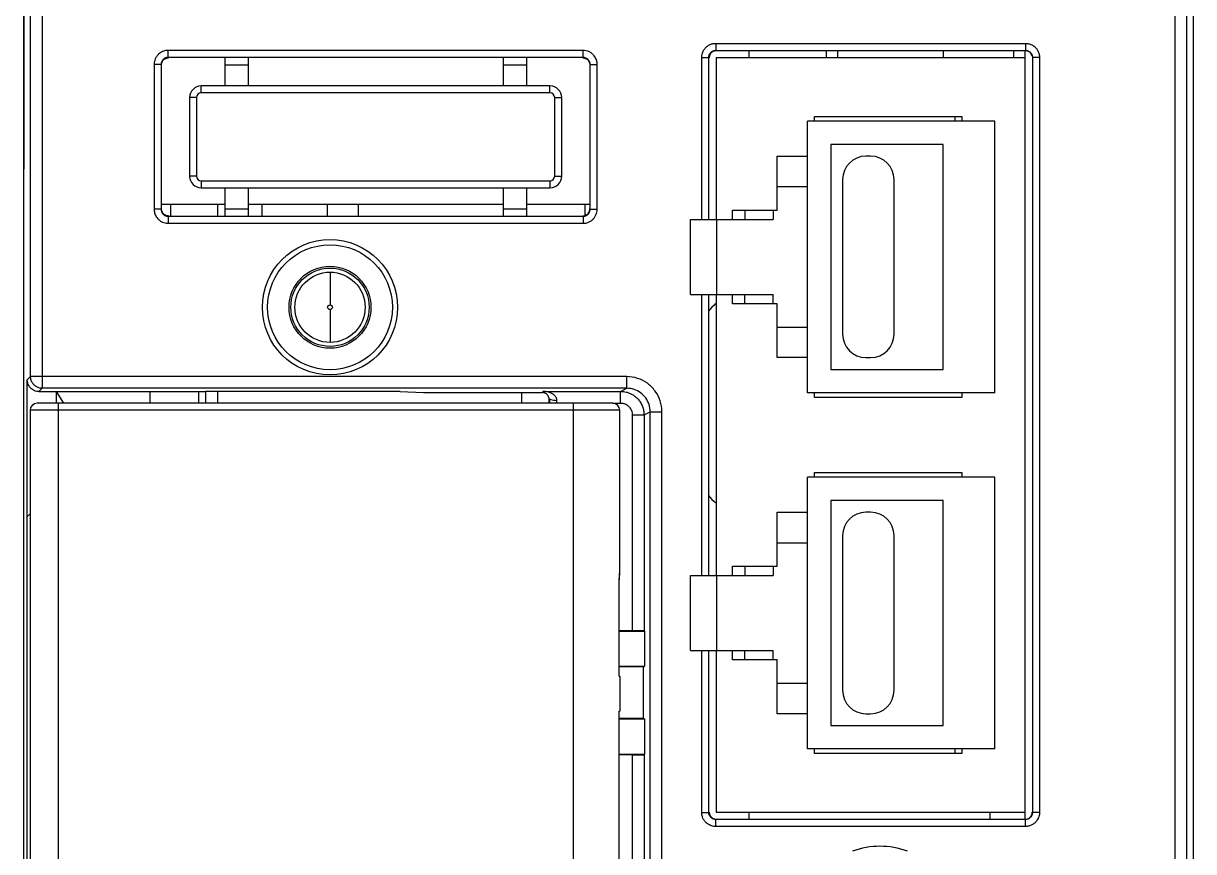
# Model space of a CAD drawing. Header units: millimetres. Extents: x 336 to 12810, y -1577 to 4105.
# Drawn here: x 10525 to 10575, y 1730.5 to 1765.8 of the extents above; entities that cross this region are included whole.
import ezdxf

# ---------------------------------------------------------------- set-up
doc = ezdxf.new("R2010")
doc.units = ezdxf.units.MM

msp = doc.modelspace()

# ---------------------------------------------------------------- linework, layer by layer
at = {"color": 7, "linetype": 'Continuous'}
for p, q in [((10525.013, 1801.003), (10525.013, 1642.108)), ((10575.013, 1642.108), (10575.013, 1801.003)), ((10525.051, 1759.608), (10525.051, 1768.608)), ((10525.818, 1767.868), (10525.818, 1750.248)), ((10574.207, 1767.868), (10574.207, 1642.414)), ((10525.318, 1750.748), (10525.318, 1767.385)), ((10574.707, 1767.385), (10574.707, 1642.414)), ((10531.197, 1764.374), (10531.197, 1764.674)), ((10548.929, 1764.674), (10531.197, 1764.674)), ((10548.929, 1764.374), (10548.929, 1764.674)), ((10554.596, 1764.975), (10567.829, 1764.975)), ((10554.596, 1764.975), (10554.596, 1764.675)), ((10554.596, 1764.675), (10567.829, 1764.675)), ((10556.013, 1764.675), (10556.013, 1764.358)), ((10559.313, 1764.675), (10559.313, 1764.358)), ((10559.813, 1764.358), (10559.813, 1764.675)), ((10564.313, 1764.675), (10564.313, 1764.358)), ((10567.313, 1764.675), (10567.313, 1764.358)), ((10567.813, 1731.858), (10567.813, 1764.675)), ((10567.829, 1764.975), (10567.829, 1764.675)), ((10530.897, 1764.074), (10530.597, 1764.074)), ((10530.597, 1764.074), (10530.597, 1757.893)), ((10530.897, 1764.074), (10530.913, 1764.058)), ((10530.897, 1764.074), (10530.897, 1757.893)), ((10531.197, 1764.374), (10531.213, 1764.358)), ((10548.929, 1764.374), (10531.197, 1764.374)), ((10533.613, 1764.358), (10533.613, 1763.158)), ((10533.613, 1764.058), (10534.613, 1764.058)), ((10534.613, 1764.358), (10534.613, 1763.158)), ((10545.513, 1764.358), (10545.513, 1763.158)), ((10545.513, 1764.058), (10546.513, 1764.058)), ((10546.513, 1764.358), (10546.513, 1763.158)), ((10548.913, 1764.358), (10548.929, 1764.374)), ((10549.213, 1764.058), (10549.228, 1764.074)), ((10549.228, 1764.074), (10549.528, 1764.074)), ((10549.228, 1757.893), (10549.228, 1764.074)), ((10549.528, 1757.893), (10549.528, 1764.074)), ((10553.996, 1764.375), (10554.296, 1764.375)), ((10553.996, 1757.458), (10553.996, 1764.375)), ((10554.296, 1757.458), (10554.296, 1764.375)), ((10567.813, 1764.358), (10554.613, 1764.358)), ((10554.613, 1764.358), (10554.613, 1757.458)), ((10568.429, 1764.375), (10568.129, 1764.375)), ((10568.129, 1764.375), (10568.129, 1732.142)), ((10568.429, 1764.375), (10568.429, 1732.142)), ((10547.513, 1763.158), (10532.613, 1763.158)), ((10532.613, 1762.858), (10532.613, 1763.158)), ((10547.513, 1762.858), (10547.513, 1763.158)), ((10532.113, 1762.658), (10532.113, 1759.308)), ((10532.413, 1762.658), (10532.113, 1762.658)), ((10532.413, 1762.658), (10532.413, 1759.308)), ((10547.513, 1762.858), (10532.613, 1762.858)), ((10547.713, 1759.308), (10547.713, 1762.658)), ((10547.713, 1762.658), (10548.013, 1762.658)), ((10548.013, 1759.308), (10548.013, 1762.658)), ((10558.513, 1750.058), (10558.513, 1761.658)), ((10566.513, 1761.658), (10558.513, 1761.658)), ((10558.813, 1761.858), (10565.113, 1761.858)), ((10558.813, 1761.658), (10558.813, 1761.858)), ((10564.813, 1761.858), (10564.813, 1761.658)), ((10565.113, 1761.858), (10565.113, 1761.658)), ((10566.513, 1750.058), (10566.513, 1761.658)), ((10559.513, 1760.658), (10559.513, 1751.058)), ((10564.313, 1760.658), (10559.513, 1760.658)), ((10564.313, 1751.058), (10564.313, 1760.658)), ((10557.213, 1757.858), (10557.213, 1760.158)), ((10557.213, 1760.158), (10558.513, 1760.158)), ((10561.213, 1760.158), (10561.013, 1760.158)), ((10525.013, 1759.608), (10525.051, 1759.608)), ((10532.413, 1759.308), (10532.113, 1759.308)), ((10532.613, 1759.108), (10547.513, 1759.108)), ((10532.613, 1759.108), (10532.613, 1758.808)), ((10547.513, 1759.108), (10547.513, 1758.808)), ((10547.713, 1759.308), (10548.013, 1759.308)), ((10560.013, 1759.158), (10560.013, 1752.558)), ((10562.213, 1752.558), (10562.213, 1759.158)), ((10532.613, 1758.808), (10547.513, 1758.808)), ((10533.613, 1758.808), (10533.613, 1757.608)), ((10534.613, 1758.808), (10534.613, 1757.608)), ((10545.513, 1758.808), (10545.513, 1757.608)), ((10546.513, 1758.808), (10546.513, 1757.608)), ((10557.213, 1758.858), (10558.513, 1758.858)), ((10530.913, 1758.108), (10533.613, 1758.108)), ((10531.313, 1757.608), (10531.313, 1758.108)), ((10533.313, 1758.108), (10533.313, 1757.608)), ((10534.613, 1758.108), (10545.513, 1758.108)), ((10535.213, 1757.608), (10535.213, 1758.108)), ((10538.013, 1757.608), (10538.013, 1758.108)), ((10539.313, 1758.108), (10539.313, 1757.608)), ((10546.513, 1758.108), (10549.213, 1758.108)), ((10549.013, 1757.608), (10549.013, 1758.108)), ((10530.897, 1757.893), (10530.597, 1757.893)), ((10530.897, 1757.893), (10530.913, 1757.908)), ((10531.197, 1757.593), (10531.213, 1757.608)), ((10531.197, 1757.593), (10531.197, 1757.293)), ((10531.197, 1757.593), (10548.929, 1757.593)), ((10533.613, 1757.908), (10534.613, 1757.908)), ((10545.513, 1757.908), (10546.513, 1757.908)), ((10548.929, 1757.593), (10548.913, 1757.608)), ((10548.929, 1757.593), (10548.929, 1757.293)), ((10549.228, 1757.893), (10549.213, 1757.908)), ((10549.228, 1757.893), (10549.528, 1757.893)), ((10555.313, 1757.458), (10555.313, 1757.858)), ((10555.313, 1757.858), (10557.213, 1757.858)), ((10555.842, 1757.858), (10555.842, 1757.458)), ((10557.042, 1757.858), (10557.042, 1757.458)), ((10531.197, 1757.293), (10548.929, 1757.293)), ((10553.513, 1754.258), (10553.513, 1757.458)), ((10553.513, 1757.458), (10557.042, 1757.458)), ((10554.636, 1754.258), (10554.636, 1757.458)), ((10538.113, 1755.208), (10538.113, 1753.808)), ((10553.513, 1754.258), (10557.042, 1754.258)), ((10553.996, 1742.258), (10553.996, 1754.258)), ((10554.296, 1742.258), (10554.296, 1754.258)), ((10554.613, 1754.258), (10554.613, 1742.258)), ((10555.313, 1753.858), (10555.313, 1754.258)), ((10555.842, 1753.858), (10555.842, 1754.258)), ((10557.042, 1753.858), (10557.042, 1754.258)), ((10538.113, 1753.608), (10538.113, 1752.208)), ((10557.213, 1753.858), (10555.313, 1753.858)), ((10557.213, 1751.558), (10557.213, 1753.858)), ((10557.213, 1752.858), (10558.513, 1752.858)), ((10558.513, 1751.558), (10557.213, 1751.558)), ((10561.013, 1751.558), (10561.213, 1751.558)), ((10559.513, 1751.058), (10564.313, 1751.058)), ((10525.318, 1750.748), (10525.179, 1750.608)), ((10525.179, 1744.774), (10525.179, 1750.608)), ((10550.792, 1750.748), (10525.318, 1750.748)), ((10550.792, 1750.248), (10550.792, 1750.748)), ((10525.818, 1750.248), (10525.678, 1750.108)), ((10525.678, 1750.108), (10532.507, 1750.108)), ((10550.792, 1750.248), (10525.818, 1750.248)), ((10526.413, 1750.108), (10526.725, 1749.608)), ((10526.413, 1750.108), (10526.413, 1749.608)), ((10530.413, 1750.108), (10530.413, 1749.608)), ((10532.507, 1749.608), (10532.507, 1750.108)), ((10541.113, 1750.105), (10532.79, 1750.105)), ((10532.809, 1750.105), (10532.807, 1750.103)), ((10532.807, 1749.608), (10532.807, 1750.103)), ((10533.313, 1750.105), (10533.313, 1749.608)), ((10541.113, 1750.105), (10542.113, 1750.07)), ((10542.113, 1750.07), (10547.174, 1750.07)), ((10546.313, 1749.608), (10546.313, 1750.07)), ((10547.174, 1750.07), (10547.221, 1750.117)), ((10547.221, 1750.117), (10550.531, 1750.117)), ((10550.53, 1749.617), (10550.53, 1750.117)), ((10550.531, 1750.117), (10550.792, 1750.248)), ((10566.513, 1750.058), (10558.513, 1750.058)), ((10558.813, 1749.858), (10558.813, 1750.058)), ((10565.113, 1750.058), (10565.113, 1749.858)), ((10550.198, 1749.608), (10525.598, 1749.608)), ((10526.498, 1749.608), (10526.498, 1656.608)), ((10547.474, 1749.77), (10547.508, 1749.804)), ((10547.474, 1749.608), (10547.474, 1749.77)), ((10548.498, 1749.608), (10548.498, 1656.608)), ((10550.198, 1749.617), (10550.53, 1749.617)), ((10565.113, 1749.858), (10558.813, 1749.858)), ((10525.298, 1749.308), (10525.298, 1656.908)), ((10550.498, 1749.308), (10525.298, 1749.308)), ((10550.498, 1742.628), (10550.498, 1749.308)), ((10551.03, 1749.117), (10551.53, 1749.117)), ((10551.03, 1749.117), (10551.03, 1739.901)), ((10551.53, 1749.117), (10551.793, 1749.249)), ((10551.53, 1749.117), (10551.53, 1739.892)), ((10551.793, 1656.968), (10551.793, 1749.249)), ((10551.793, 1749.249), (10552.292, 1749.249)), ((10552.292, 1656.968), (10552.292, 1749.249)), ((10558.813, 1746.658), (10565.113, 1746.658)), ((10558.813, 1746.458), (10558.813, 1746.658)), ((10565.113, 1746.658), (10565.113, 1746.458)), ((10558.513, 1734.858), (10558.513, 1746.458)), ((10566.513, 1746.458), (10558.513, 1746.458)), ((10566.513, 1734.858), (10566.513, 1746.458)), ((10559.513, 1745.458), (10559.513, 1735.858)), ((10564.313, 1745.458), (10559.513, 1745.458)), ((10564.313, 1735.858), (10564.313, 1745.458)), ((10525.298, 1744.893), (10525.177, 1744.772)), ((10525.177, 1711.01), (10525.177, 1744.772)), ((10557.213, 1742.658), (10557.213, 1744.958)), ((10557.213, 1744.958), (10558.513, 1744.958)), ((10561.213, 1744.958), (10561.013, 1744.958)), ((10557.213, 1743.658), (10558.513, 1743.658)), ((10560.013, 1743.958), (10560.013, 1737.358)), ((10562.213, 1737.358), (10562.213, 1743.958)), ((10555.313, 1742.258), (10555.313, 1742.658)), ((10555.313, 1742.658), (10557.213, 1742.658)), ((10555.842, 1742.658), (10555.842, 1742.258)), ((10557.042, 1742.658), (10557.042, 1742.258)), ((10550.466, 1737.958), (10550.466, 1742.029)), ((10550.471, 1742.016), (10550.466, 1742.029)), ((10550.471, 1737.958), (10550.471, 1742.017)), ((10553.513, 1739.058), (10553.513, 1742.258)), ((10553.513, 1742.258), (10557.042, 1742.258)), ((10554.636, 1739.058), (10554.636, 1742.258)), ((10551.03, 1739.901), (10550.471, 1739.901)), ((10551.569, 1739.873), (10550.471, 1739.873)), ((10551.53, 1739.892), (10551.569, 1739.873)), ((10551.569, 1738.379), (10551.569, 1739.873)), ((10553.513, 1739.058), (10557.042, 1739.058)), ((10553.996, 1732.142), (10553.996, 1739.058)), ((10554.296, 1732.142), (10554.296, 1739.058)), ((10554.613, 1739.058), (10554.613, 1732.158)), ((10555.313, 1738.658), (10555.313, 1739.058)), ((10555.842, 1738.658), (10555.842, 1739.058)), ((10557.042, 1738.658), (10557.042, 1739.058)), ((10557.213, 1738.658), (10555.313, 1738.658)), ((10557.213, 1736.358), (10557.213, 1738.658)), ((10550.471, 1738.379), (10551.569, 1738.379)), ((10551.513, 1738.351), (10550.471, 1738.351)), ((10551.513, 1738.351), (10551.569, 1738.379)), ((10551.513, 1736.151), (10551.513, 1738.351)), ((10550.466, 1737.958), (10550.498, 1737.958)), ((10550.498, 1737.958), (10550.498, 1736.458)), ((10557.213, 1737.658), (10558.513, 1737.658)), ((10550.466, 1728.388), (10550.466, 1736.458)), ((10550.466, 1736.458), (10550.498, 1736.458)), ((10550.471, 1728.4), (10550.471, 1736.458)), ((10551.513, 1736.151), (10550.471, 1736.151)), ((10551.569, 1736.123), (10550.471, 1736.123)), ((10551.513, 1736.151), (10551.569, 1736.123)), ((10551.569, 1734.629), (10551.569, 1736.123)), ((10558.513, 1736.358), (10557.213, 1736.358)), ((10561.013, 1736.358), (10561.213, 1736.358)), ((10559.513, 1735.858), (10564.313, 1735.858)), ((10550.471, 1734.629), (10551.569, 1734.629)), ((10551.03, 1734.601), (10550.471, 1734.601)), ((10551.03, 1734.601), (10551.03, 1696.108)), ((10551.53, 1734.609), (10551.569, 1734.629)), ((10551.53, 1734.609), (10551.53, 1696.108)), ((10566.513, 1734.858), (10558.513, 1734.858)), ((10558.813, 1734.658), (10558.813, 1734.858)), ((10565.113, 1734.658), (10558.813, 1734.658)), ((10564.813, 1734.858), (10564.813, 1734.658)), ((10565.113, 1734.858), (10565.113, 1734.658)), ((10553.996, 1732.142), (10554.296, 1732.142)), ((10554.613, 1732.158), (10567.813, 1732.158)), ((10556.013, 1732.158), (10556.013, 1731.842)), ((10566.313, 1732.158), (10566.313, 1731.842)), ((10568.429, 1732.142), (10568.129, 1732.142)), ((10567.829, 1731.842), (10554.596, 1731.842)), ((10554.596, 1731.542), (10554.596, 1731.842)), ((10567.829, 1731.542), (10554.596, 1731.542)), ((10567.829, 1731.542), (10567.829, 1731.842))]:
    msp.add_line(p, q, dxfattribs=at)
for radius in [2.89, 2.669, 1.751, 1.672, 1.5, 0.1]:
    msp.add_circle((10538.113, 1753.708), radius, dxfattribs=at)
for centre, radius, start, end in [((10532.613, 1762.658), 0.5, 90, 180), ((10547.513, 1762.658), 0.5, 0, 90), ((10532.613, 1762.658), 0.2, 90, 180), ((10547.513, 1762.658), 0.2, 0, 90), ((10561.013, 1759.158), 1, 90, 180), ((10561.213, 1759.158), 1, 0, 90), ((10532.613, 1759.308), 0.5, 180, 270), ((10532.613, 1759.308), 0.2, 180, 270), ((10547.513, 1759.308), 0.2, 270, 0), ((10547.513, 1759.308), 0.5, 270, 0), ((10558.813, 1749.608), 6, 134.823, 138.9731), ((10561.013, 1752.558), 1, 180, 270), ((10561.213, 1752.558), 1, 270, 0), ((10525.598, 1749.308), 0.3, 90, 180), ((10550.198, 1749.308), 0.3, 0, 90), ((10558.813, 1749.608), 6, 221.0269, 225.177), ((10561.013, 1743.958), 1, 90, 180), ((10561.213, 1743.958), 1, 0, 90), ((10561.013, 1737.358), 1, 180, 270), ((10561.213, 1737.358), 1, 270, 0), ((10561.613, 1727.38), 3.317, 69.3139, 110.698)]:
    msp.add_arc(centre, radius, start, end, dxfattribs=at)
for points, start_tangent, end_tangent in [([(10531.197, 1764.674), (10531.124, 1764.67), (10531.045, 1764.654), (10530.96, 1764.625), (10530.872, 1764.579), (10530.787, 1764.512), (10530.71, 1764.425), (10530.649, 1764.319), (10530.61, 1764.2), (10530.597, 1764.074)], (-1, -0.000011), (0.000067, -1)), ([(10549.528, 1764.074), (10549.524, 1764.149), (10549.508, 1764.229), (10549.478, 1764.315), (10549.43, 1764.404), (10549.362, 1764.489), (10549.274, 1764.565), (10549.169, 1764.624), (10549.052, 1764.661), (10548.929, 1764.674)], (0, 1), (-1, 0.00004)), ([(10553.996, 1764.375), (10554.002, 1764.461), (10554.023, 1764.552), (10554.061, 1764.647), (10554.123, 1764.743), (10554.21, 1764.834), (10554.322, 1764.909), (10554.454, 1764.958), (10554.596, 1764.975)], (-0.000012, 1), (1, 0.000049)), ([(10554.296, 1764.375), (10554.299, 1764.418), (10554.309, 1764.463), (10554.329, 1764.511), (10554.359, 1764.559), (10554.403, 1764.605), (10554.459, 1764.642), (10554.525, 1764.666), (10554.596, 1764.675)], (-0.000084, 1), (1, -0.000044)), ([(10554.463, 1764.618), (10554.353, 1764.508), (10554.313, 1764.358)], (-0.867069, -0.498188), (0, -1)), ([(10554.613, 1764.658), (10554.463, 1764.618)], (-1, 0), (-0.867069, -0.498188)), ([(10568.058, 1764.546), (10567.953, 1764.633), (10567.818, 1764.664)], (-0.603787, 0.797146), (-0.999999, -0.001222)), ([(10567.829, 1764.975), (10567.915, 1764.969), (10568.006, 1764.948), (10568.101, 1764.91), (10568.198, 1764.849), (10568.288, 1764.761), (10568.363, 1764.649), (10568.412, 1764.517), (10568.429, 1764.375)], (1, 0.000012), (0.000049, -1)), ([(10567.829, 1764.675), (10567.872, 1764.672), (10567.918, 1764.662), (10567.965, 1764.642), (10568.013, 1764.612), (10568.059, 1764.568), (10568.096, 1764.512), (10568.121, 1764.446), (10568.129, 1764.375)], (1, 0.000084), (-0.000044, -1)), ([(10568.113, 1764.425), (10568.058, 1764.546)], (-0.201059, 0.979579), (-0.603787, 0.797146)), ([(10531.197, 1764.374), (10531.16, 1764.372), (10531.121, 1764.364), (10531.078, 1764.35), (10531.035, 1764.327), (10530.992, 1764.293), (10530.953, 1764.25), (10530.923, 1764.197), (10530.904, 1764.137), (10530.897, 1764.074)], (-1, 0.000297), (0.000348, -1)), ([(10530.913, 1764.058), (10530.953, 1764.208), (10531.063, 1764.318), (10531.213, 1764.358)], (0, 1), (1, 0)), ([(10548.913, 1764.358), (10549.063, 1764.318), (10549.172, 1764.208), (10549.213, 1764.058)], (1, 0), (0, -1)), ([(10549.228, 1764.074), (10549.226, 1764.111), (10549.218, 1764.152), (10549.203, 1764.195), (10549.179, 1764.239), (10549.145, 1764.282), (10549.101, 1764.319), (10549.049, 1764.349), (10548.99, 1764.368), (10548.929, 1764.374)], (0.000305, 1), (-1, -0.000279)), ([(10530.597, 1757.893), (10530.601, 1757.82), (10530.617, 1757.74), (10530.646, 1757.656), (10530.692, 1757.568), (10530.759, 1757.483), (10530.846, 1757.406), (10530.952, 1757.345), (10531.071, 1757.306), (10531.197, 1757.293)], (0.000011, -1), (1, 0.000067)), ([(10530.897, 1757.893), (10530.899, 1757.856), (10530.907, 1757.816), (10530.921, 1757.774), (10530.944, 1757.73), (10530.978, 1757.688), (10531.021, 1757.649), (10531.074, 1757.619), (10531.134, 1757.599), (10531.197, 1757.593)], (-0.000297, -1), (1, 0.000348)), ([(10531.213, 1757.608), (10531.063, 1757.649), (10530.953, 1757.758), (10530.913, 1757.908)], (-1, 0), (0, 1)), ([(10548.913, 1757.608), (10549.063, 1757.649), (10549.172, 1757.758), (10549.213, 1757.908)], (1, 0), (0, 1)), ([(10548.929, 1757.293), (10549.001, 1757.297), (10549.081, 1757.312), (10549.165, 1757.341), (10549.253, 1757.388), (10549.338, 1757.455), (10549.415, 1757.542), (10549.476, 1757.648), (10549.515, 1757.767), (10549.528, 1757.893)], (1, 0.000011), (-0.000067, 1)), ([(10548.929, 1757.593), (10548.965, 1757.595), (10549.005, 1757.602), (10549.047, 1757.617), (10549.091, 1757.64), (10549.134, 1757.673), (10549.172, 1757.717), (10549.202, 1757.77), (10549.222, 1757.83), (10549.228, 1757.893)], (1, -0.000297), (-0.000348, 1)), ([(10525.678, 1750.108), (10525.487, 1750.146), (10525.325, 1750.255), (10525.217, 1750.417), (10525.179, 1750.608)], (-1, 0), (0, 1)), ([(10525.818, 1750.248), (10525.72, 1750.258), (10525.615, 1750.291), (10525.511, 1750.354), (10525.417, 1750.45), (10525.347, 1750.582), (10525.318, 1750.748)], (-1, 0.000305), (-0.000305, 1)), ([(10552.292, 1749.249), (10552.219, 1749.712), (10552.006, 1750.129), (10551.675, 1750.461), (10551.257, 1750.674), (10550.792, 1750.748)], (-0.000061, 1), (-1, -0.000066)), ([(10532.507, 1750.108), (10532.629, 1750.108), (10532.728, 1750.107), (10532.79, 1750.105)], (1, 0), (0.998784, -0.04931)), ([(10547.474, 1749.77), (10547.434, 1749.92), (10547.324, 1750.03), (10547.174, 1750.07)], (0, 1), (-1, 0)), ([(10547.808, 1749.734), (10547.805, 1749.773), (10547.795, 1749.814), (10547.777, 1749.855), (10547.752, 1749.896), (10547.718, 1749.936), (10547.674, 1749.975), (10547.62, 1750.012), (10547.557, 1750.045), (10547.485, 1750.074), (10547.404, 1750.096), (10547.316, 1750.111), (10547.221, 1750.117)], (0.00666, 0.999978), (-0.999917, 0.012882)), ([(10550.531, 1750.117), (10550.652, 1750.109), (10550.776, 1750.086), (10550.902, 1750.045), (10551.03, 1749.983), (10551.156, 1749.896), (10551.276, 1749.782), (10551.381, 1749.641), (10551.462, 1749.477), (10551.513, 1749.3), (10551.53, 1749.117)], (1, -0.000799), (0.000313, -1)), ([(10551.793, 1749.249), (10551.744, 1749.558), (10551.602, 1749.836), (10551.381, 1750.057), (10551.103, 1750.199), (10550.792, 1750.248)], (0.000286, 1), (-1, -0.000321)), ([(10547.508, 1749.617), (10547.508, 1749.712), (10547.508, 1749.804)], (-0.000006, 1), (0.004186, 0.999991)), ([(10547.508, 1749.804), (10547.55, 1749.769), (10547.659, 1749.743), (10547.808, 1749.734)], (0.07253, -0.997366), (0.999992, -0.003962)), ([(10547.807, 1749.617), (10547.808, 1749.676), (10547.808, 1749.734)], (0, 1), (0.006701, 0.999978)), ([(10550.53, 1749.617), (10550.591, 1749.613)], (1, -0.000001), (0.992559, -0.121764)), ([(10550.591, 1749.613), (10550.653, 1749.602), (10550.716, 1749.581), (10550.78, 1749.55), (10550.843, 1749.507), (10550.903, 1749.45), (10550.956, 1749.379), (10550.996, 1749.297), (10551.021, 1749.208), (10551.03, 1749.117)], (0.992559, -0.121764), (0.000034, -1)), ([(10550.466, 1742.029), (10550.489, 1742.321), (10550.498, 1742.628)], (0.104868, 0.994486), (0.000126, 1)), ([(10550.472, 1742.029), (10550.482, 1742.155), (10550.496, 1742.456), (10550.498, 1742.628)], (0.085413, 0.996346), (0.000108, 1)), ([(10550.471, 1742.015), (10550.472, 1742.029)], (0.087397, 0.996174), (0.085413, 0.996346)), ([(10551.53, 1739.892), (10551.486, 1739.896), (10551.377, 1739.898), (10551.217, 1739.9), (10551.03, 1739.901)], (-0.894482, 0.447105), (-1, 0)), ([(10551.03, 1734.601), (10551.217, 1734.601), (10551.377, 1734.603), (10551.486, 1734.606), (10551.53, 1734.609)], (1, 0), (0.894482, 0.447105)), ([(10554.596, 1731.542), (10554.51, 1731.548), (10554.419, 1731.568), (10554.324, 1731.607), (10554.228, 1731.668), (10554.137, 1731.756), (10554.062, 1731.868), (10554.013, 1731.999), (10553.996, 1732.142)], (-1, -0.000012), (-0.000049, 1)), ([(10554.596, 1731.842), (10554.553, 1731.845), (10554.508, 1731.855), (10554.46, 1731.874), (10554.412, 1731.905), (10554.367, 1731.949), (10554.329, 1732.005), (10554.305, 1732.071), (10554.296, 1732.142)], (-1, -0.000084), (0.000044, 1)), ([(10554.313, 1732.158), (10554.353, 1732.008)], (0, -1), (0.498188, -0.867069)), ([(10554.353, 1732.008), (10554.463, 1731.899), (10554.613, 1731.858)], (0.498188, -0.867069), (1, 0)), ([(10567.812, 1731.85), (10567.969, 1731.892), (10568.079, 1732.002), (10568.119, 1732.152)], (1, 0), (0, 1)), ([(10568.429, 1732.142), (10568.423, 1732.056), (10568.403, 1731.965), (10568.364, 1731.87), (10568.303, 1731.773), (10568.215, 1731.683), (10568.103, 1731.608), (10567.972, 1731.559), (10567.829, 1731.542)], (0.000012, -1), (-1, -0.000049)), ([(10568.129, 1732.142), (10568.126, 1732.099), (10568.116, 1732.053), (10568.097, 1732.006), (10568.066, 1731.958), (10568.022, 1731.912), (10567.966, 1731.875), (10567.901, 1731.85), (10567.829, 1731.842)], (0.000084, -1), (-1, 0.000044))]:
    msp.add_spline(points, degree=3, dxfattribs=dict(at, start_tangent=start_tangent, end_tangent=end_tangent))

doc.saveas('drawing.dxf')
